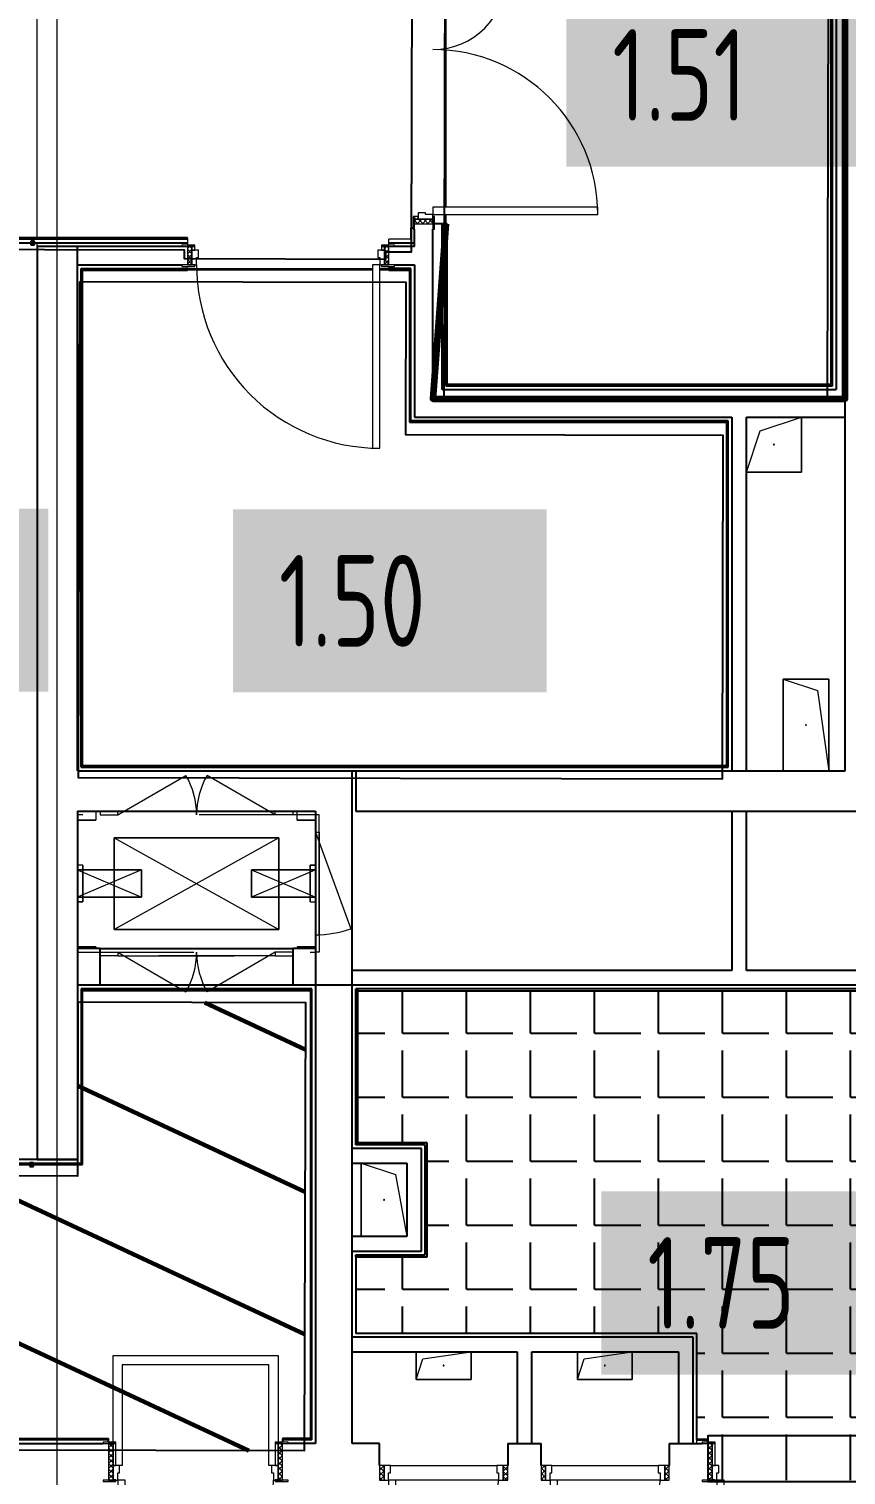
# Model space of a CAD drawing. Header units: millimetres. Extents: x -164500 to 426394, y -23753 to 102118.
# Drawn here: x 84770 to 89230, y 13292 to 21182 of the extents above; entities that cross this region are included whole.
import ezdxf

# ---------------------------------------------------------------- set-up
doc = ezdxf.new("R2010")
doc.units = ezdxf.units.MM
for name, pattern in [('Снесенные', [1428.75, 952.5, -476.25]), ('Штрих', [1270, 635, -635]), ('Штрих короткий', [600, 300, -300])]:
    doc.linetypes.add(name, pattern=pattern)
for name, color, linetype, lineweight in [('0) шлифовка', 5, 'Continuous', 60), ('394 ПК-5 плинтус H100', 2, 'Continuous', 120), ('A-DOOR-2', 7, 'Continuous', 5), ('A-DOOR-FRAM-2', 7, 'Continuous', 5), ('A-FLOR', 7, 'Continuous', 9), ('A-GENM', 7, 'Continuous', 9), ('A-GENM-2', 7, 'Штрих', 5), ('M-EQPM-3', 7, 'Снесенные', 5), ('Оси', 7, 'Continuous', 9)]:
    doc.layers.add(name, color=color, linetype=linetype, lineweight=lineweight)
doc.layers.add('1.1) плитка  КР1', color=40, linetype='Continuous')
doc.layers.add('1.1.1) Плитка КР1 Остаток', color=52, linetype='Continuous')
for name, color, linetype, lineweight, true_color in [('A-DOOR-1', 7, 'Continuous', 5, 0xc0c0c0), ('A-DOOR-7', 7, 'Штрих короткий', 5, 0xc0c0c0), ('A-DOOR-FRAM-1', 7, 'Continuous', 5, 0xc0c0c0), ('M-EQPM-1', 7, 'Continuous', 9, 0xb2b2b2), ('M-EQPM-2', 7, 'Штрих', 5, 0xb2b2b2)]:
    doc.layers.add(name, color=color, linetype=linetype, lineweight=lineweight, true_color=true_color)
doc.styles.add('СПДС', font='ГОСТ тип А.ttf', dxfattribs={"width": 0.9})
pattern_1 = [(135, (1826.41, 164.685), (-14.14214, -14.14214), []), (225, (1826.41, 164.685), (14.14214, -14.14214), [])]
pattern_2 = [(45, (-296.384, 164.685), (-14.1421, 14.1421), []), (135, (-296.384, 164.685), (-14.1421, -14.1421), [])]

# ---------------------------------------------------------------- blocks, each defined once
blk = doc.blocks.new('110_Дверь_СКБ_1Ст_Внутренняя1 - Д-11а _огнестойкость EI 15_-32666892-Объем проектирования 1 этажа')
at = {"layer": 'A-DOOR-2'}
h = blk.add_hatch(dxfattribs=at)
h.set_pattern_fill('FP_44', color=256, style=0, pattern_type=2)
h.set_pattern_definition([(135, (1751.41, 114.685), (-14.14214, -14.14214), []), (225, (1751.41, 114.685), (14.14214, -14.14214), [])])
h.paths.add_polyline_path([(562.5, 50), (537.5, 49.1), (537.5, -50), (562.5, -50), (562.5, 0)])
at = {"layer": 'A-DOOR-FRAM-2'}
h = blk.add_hatch(dxfattribs=at)
h.set_pattern_fill('FP_45', color=256, style=0, pattern_type=2)
h.set_pattern_definition([(45, (-371.384, 114.685), (-14.1421, 14.1421), []), (135, (-371.384, 114.685), (-14.1421, -14.1421), [])])
h.paths.add_polyline_path([(-537.5, 50), (-537.5, -50), (-512.5, -50), (-512.5, 50)])
at = {"layer": 'A-DOOR-1'}
for p, q in [((-487.5, 1050), (-487.5, 50)), ((-447.5, 1050), (-487.5, 1050)), ((-447.5, 50), (-447.5, 1050)), ((-487.5, 50), (-447.5, 50))]:
    blk.add_line(p, q, dxfattribs=at)
blk.add_arc((-487.5, 50), 1000, 360, 90, dxfattribs=at)
at = {"layer": 'A-DOOR-FRAM-1'}
for p, q in [((-497.5, 58), (-567.5, 58)), ((-567.5, 58), (-567.5, 50)), ((-567.5, 50), (-497.5, 50)), ((-512.5, 50), (-537.5, 50)), ((-537.5, 50), (-537.5, -50)), ((-487.5, 50), (-512.5, 50)), ((-512.5, 50), (-512.5, -30)), ((-512.5, -50), (-512.5, 50)), ((-497.5, 50), (-512.5, 50)), ((-512.5, 50), (-512.5, 49)), ((-512.5, 49), (-497.5, 49)), ((-497.5, 50), (-497.5, 58)), ((-497.5, 49), (-497.5, 50)), ((-487.5, 10), (-487.5, 50)), ((-477.5, 10), (-487.5, 10)), ((-477.5, -30), (-477.5, 10)), ((512.5, 10), (502.5, 10)), ((502.5, 10), (502.5, -30)), ((512.5, 50), (512.5, 10)), ((537.5, 50), (512.5, 50)), ((592.5, 58), (522.5, 58)), ((522.5, 58), (522.5, 50)), ((537.5, 50), (522.5, 50)), ((522.5, 50), (522.5, 49)), ((522.5, 50), (592.5, 50)), ((522.5, 49), (537.5, 49)), ((537.5, -30), (537.5, 50)), ((562.5, 50), (537.5, 50)), ((537.5, 50), (537.5, -50)), ((537.5, 49), (537.5, 50)), ((562.5, -50), (562.5, 50)), ((592.5, 50), (592.5, 58)), ((-497.5, -50), (-567.5, -50)), ((-567.5, -50), (-567.5, -58)), ((-567.5, -58), (-497.5, -58)), ((-537.5, -50), (-512.5, -50)), ((-512.5, -30), (-477.5, -30)), ((-497.5, -30), (-512.5, -30)), ((-512.5, -30), (-512.5, -50)), ((-512.5, -50), (-497.5, -50)), ((-497.5, -50), (-497.5, -30)), ((-497.5, -58), (-497.5, -50)), ((502.5, -30), (537.5, -30)), ((537.5, -30), (522.5, -30)), ((522.5, -30), (522.5, -50)), ((522.5, -50), (537.5, -50)), ((592.5, -50), (522.5, -50)), ((522.5, -50), (522.5, -58)), ((522.5, -58), (592.5, -58)), ((537.5, -50), (537.5, -30)), ((537.5, -50), (562.5, -50)), ((592.5, -58), (592.5, -50))]:
    blk.add_line(p, q, dxfattribs=at)
blk = doc.blocks.new('110_Дверь_СКБ_2Ст - Д-10а_ СОШ_Дв_1450x2100h_Горячий цех-25784455-Объем проектирования 1 этажа')
at = {"layer": 'A-DOOR-2'}
h = blk.add_hatch(dxfattribs=at)
h.set_pattern_fill('FP_56', color=256, style=0, pattern_type=2)
h.set_pattern_definition([(135, (1601.41, 114.685), (-14.14214, -14.14214), []), (225, (1601.41, 114.685), (14.14214, -14.14214), [])])
h.paths.add_polyline_path([(712.5, -50), (712.5, 50), (687.5, 50), (687.5, -50)])
at = {"layer": 'A-DOOR-FRAM-2'}
h = blk.add_hatch(dxfattribs=at)
h.set_pattern_fill('FP_57', color=256, style=0, pattern_type=2)
h.set_pattern_definition([(45, (-521.384, 114.685), (-14.1421, 14.1421), []), (135, (-521.384, 114.685), (-14.1421, -14.1421), [])])
h.paths.add_polyline_path([(-662.5, -50), (-662.5, 50), (-687.5, 50), (-687.5, -50)])
at = {"layer": 'A-DOOR-1'}
for p, q in [((662.5, 950), (622.5, 950)), ((622.5, 950), (622.5, 50)), ((662.5, 50), (662.5, 950)), ((-637.5, 450), (-637.5, 50)), ((-597.5, 450), (-637.5, 450)), ((-597.5, 50), (-597.5, 450)), ((-637.5, 50), (-597.5, 50)), ((622.5, 50), (662.5, 50))]:
    blk.add_line(p, q, dxfattribs=at)
for centre, radius, start, end in [((662.5, 50), 900, 90, 180), ((-637.5, 50), 400, 0, 90)]:
    blk.add_arc(centre, radius, start, end, dxfattribs=at)
at = {"layer": 'A-DOOR-FRAM-1'}
for p, q in [((-647.5, 58), (-717.5, 58)), ((-717.5, 58), (-717.5, 50)), ((-717.5, 50), (-647.5, 50)), ((-662.5, 50), (-687.5, 50)), ((-687.5, 50), (-687.5, -50)), ((-637.5, 50), (-662.5, 50)), ((-662.5, 50), (-662.5, -30)), ((-662.5, -50), (-662.5, 50)), ((-647.5, 50), (-647.5, 58)), ((-637.5, 10), (-637.5, 50)), ((-627.5, 10), (-637.5, 10)), ((-627.5, -30), (-627.5, 10)), ((662.5, 10), (652.5, 10)), ((652.5, 10), (652.5, -30)), ((662.5, 50), (662.5, 10)), ((687.5, 50), (662.5, 50)), ((742.5, 58), (672.5, 58)), ((672.5, 58), (672.5, 50)), ((672.5, 50), (742.5, 50)), ((687.5, -30), (687.5, 50)), ((712.5, 50), (687.5, 50)), ((687.5, 50), (687.5, -50)), ((712.5, -50), (712.5, 50)), ((742.5, 50), (742.5, 58)), ((-647.5, -50), (-717.5, -50)), ((-717.5, -50), (-717.5, -58)), ((-717.5, -58), (-647.5, -58)), ((-687.5, -50), (-662.5, -50)), ((-662.5, -30), (-627.5, -30)), ((-647.5, -30), (-662.5, -30)), ((-662.5, -30), (-662.5, -50)), ((-662.5, -50), (-647.5, -50)), ((-647.5, -50), (-647.5, -30)), ((-647.5, -58), (-647.5, -50)), ((652.5, -30), (687.5, -30)), ((687.5, -30), (672.5, -30)), ((672.5, -30), (672.5, -50)), ((672.5, -50), (687.5, -50)), ((742.5, -50), (672.5, -50)), ((672.5, -50), (672.5, -58)), ((672.5, -58), (742.5, -58)), ((687.5, -50), (687.5, -30)), ((687.5, -50), (712.5, -50)), ((742.5, -58), (742.5, -50))]:
    blk.add_line(p, q, dxfattribs=at)
blk = doc.blocks.new('110_Дверь_СКБ_1Ст_Внутренняя1 - Д-8 950x2100h_охрана-V70-Объем проектирования 1 этажа')
at = {"layer": 'A-DOOR-2'}
h = blk.add_hatch(dxfattribs=at)
h.set_pattern_fill('FP_33', color=256, style=0, pattern_type=2)
h.set_pattern_definition(pattern_1)
h.paths.add_polyline_path([(462.5, 100), (462.5, -100), (487.5, -100), (487.5, 100), (463.8, 100)])
at = {"layer": 'A-DOOR-FRAM-2'}
h = blk.add_hatch(dxfattribs=at)
h.set_pattern_fill('FP_34', color=256, style=0, pattern_type=2)
h.set_pattern_definition(pattern_2)
h.paths.add_polyline_path([(-457.5, 100), (-462.5, 100), (-462.5, -100), (-437.5, -100), (-437.5, 100), (-451.6, 100)])
at = {"layer": 'A-DOOR-1'}
for p, q in [((437.5, 950), (397.5, 950)), ((397.5, 950), (397.5, 100)), ((437.5, 100), (437.5, 950)), ((397.5, 100), (437.5, 100))]:
    blk.add_line(p, q, dxfattribs=at)
blk.add_arc((437.5, 100), 850, 90, 180, dxfattribs=at)
at = {"layer": 'A-DOOR-FRAM-1'}
for p, q in [((-422.5, 108), (-492.5, 108)), ((-492.5, 108), (-492.5, 100)), ((-492.5, 100), (-422.5, 100)), ((-437.5, 100), (-462.5, 100)), ((-462.5, 100), (-462.5, -100)), ((-412.5, 100), (-437.5, 100)), ((-437.5, 100), (-437.5, 20)), ((-437.5, -100), (-437.5, 100)), ((-422.5, 100), (-437.5, 100)), ((-437.5, 100), (-437.5, 99)), ((-437.5, 99), (-422.5, 99)), ((-422.5, 100), (-422.5, 108)), ((-422.5, 99), (-422.5, 100)), ((-412.5, 60), (-412.5, 100)), ((437.5, 100), (437.5, 60)), ((462.5, 100), (437.5, 100)), ((517.5, 108), (447.5, 108)), ((447.5, 108), (447.5, 100)), ((462.5, 100), (447.5, 100)), ((447.5, 100), (447.5, 99)), ((447.5, 100), (517.5, 100)), ((447.5, 99), (462.5, 99)), ((462.5, 20), (462.5, 100)), ((487.5, 100), (462.5, 100)), ((462.5, 100), (462.5, -100)), ((462.5, 99), (462.5, 100)), ((487.5, -100), (487.5, 100)), ((517.5, 100), (517.5, 108)), ((-437.5, 20), (-402.5, 20)), ((-422.5, 20), (-437.5, 20)), ((-437.5, 20), (-437.5, -100)), ((-422.5, -100), (-422.5, 20)), ((-402.5, 60), (-412.5, 60)), ((-402.5, 20), (-402.5, 60)), ((437.5, 60), (427.5, 60)), ((427.5, 60), (427.5, 20)), ((427.5, 20), (462.5, 20)), ((462.5, 20), (447.5, 20)), ((447.5, 20), (447.5, -100)), ((462.5, -100), (462.5, 20)), ((-422.5, -100), (-492.5, -100)), ((-492.5, -100), (-492.5, -108)), ((-492.5, -108), (-422.5, -108)), ((-462.5, -100), (-437.5, -100)), ((-437.5, -100), (-422.5, -100)), ((-422.5, -108), (-422.5, -100)), ((447.5, -100), (462.5, -100)), ((517.5, -100), (447.5, -100)), ((447.5, -100), (447.5, -108)), ((447.5, -108), (517.5, -108)), ((462.5, -100), (487.5, -100)), ((517.5, -108), (517.5, -100))]:
    blk.add_line(p, q, dxfattribs=at)
blk = doc.blocks.new('110_Дверь_СКБ_1Ст_Внутренняя1 - Д-8 950x2100h_охрана-V22-Объем проектирования 1 этажа')
at = {"layer": 'A-DOOR-2'}
h = blk.add_hatch(dxfattribs=at)
h.set_pattern_fill('FP_33', color=256, style=0, pattern_type=2)
h.set_pattern_definition(pattern_1)
h.paths.add_polyline_path([(487.5, 100), (462.5, 100), (462.5, -100), (487.5, -100), (487.5, 13.7)])
at = {"layer": 'A-DOOR-FRAM-2'}
h = blk.add_hatch(dxfattribs=at)
h.set_pattern_fill('FP_34', color=256, style=0, pattern_type=2)
h.set_pattern_definition(pattern_2)
h.paths.add_polyline_path([(-437.5, 100), (-462.5, 100), (-462.5, -100), (-437.5, -100), (-437.5, 16.5)])
at = {"layer": 'A-DOOR-1'}
for p, q in [((437.5, 950), (397.5, 950)), ((397.5, 950), (397.5, 100)), ((437.5, 100), (437.5, 950)), ((397.5, 100), (437.5, 100))]:
    blk.add_line(p, q, dxfattribs=at)
blk.add_arc((437.5, 100), 850, 90, 180, dxfattribs=at)
at = {"layer": 'A-DOOR-FRAM-1'}
for p, q in [((-422.5, 108), (-492.5, 108)), ((-492.5, 108), (-492.5, 100)), ((-492.5, 100), (-422.5, 100)), ((-437.5, 100), (-462.5, 100)), ((-462.5, 100), (-462.5, -100)), ((-412.5, 100), (-437.5, 100)), ((-437.5, 100), (-437.5, 20)), ((-437.5, -100), (-437.5, 100)), ((-422.5, 100), (-437.5, 100)), ((-437.5, 100), (-437.5, 99)), ((-437.5, 99), (-422.5, 99)), ((-422.5, 100), (-422.5, 108)), ((-422.5, 99), (-422.5, 100)), ((-412.5, 60), (-412.5, 100)), ((437.5, 100), (437.5, 60)), ((462.5, 100), (437.5, 100)), ((517.5, 108), (447.5, 108)), ((447.5, 108), (447.5, 100)), ((462.5, 100), (447.5, 100)), ((447.5, 100), (447.5, 99)), ((447.5, 100), (517.5, 100)), ((447.5, 99), (462.5, 99)), ((462.5, 20), (462.5, 100)), ((487.5, 100), (462.5, 100)), ((462.5, 100), (462.5, -100)), ((462.5, 99), (462.5, 100)), ((487.5, -100), (487.5, 100)), ((517.5, 100), (517.5, 108)), ((-437.5, 20), (-402.5, 20)), ((-422.5, 20), (-437.5, 20)), ((-437.5, 20), (-437.5, -100)), ((-422.5, -100), (-422.5, 20)), ((-402.5, 60), (-412.5, 60)), ((-402.5, 20), (-402.5, 60)), ((437.5, 60), (427.5, 60)), ((427.5, 60), (427.5, 20)), ((427.5, 20), (462.5, 20)), ((462.5, 20), (447.5, 20)), ((447.5, 20), (447.5, -100)), ((462.5, -100), (462.5, 20)), ((-422.5, -100), (-492.5, -100)), ((-492.5, -100), (-492.5, -108)), ((-492.5, -108), (-422.5, -108)), ((-462.5, -100), (-437.5, -100)), ((-437.5, -100), (-422.5, -100)), ((-422.5, -108), (-422.5, -100)), ((447.5, -100), (462.5, -100)), ((517.5, -100), (447.5, -100)), ((447.5, -100), (447.5, -108)), ((447.5, -108), (517.5, -108)), ((462.5, -100), (487.5, -100)), ((517.5, -108), (517.5, -100))]:
    blk.add_line(p, q, dxfattribs=at)
blk = doc.blocks.new('160_Подъемник - 160_Подъемник-23521422-Объем проектирования 1 этажа')
at = {"layer": 'A-GENM'}
for p, q in [((220, 0), (592.4, 215)), ((220, 0), (592.4, 215)), ((220, 0), (592.4, 215)), ((1080, 0), (707.6, 215)), ((1080, 0), (707.6, 215)), ((1080, 0), (707.6, 215)), ((-20, -95), (-20, 0)), ((-20, 0), (0, 0)), ((0, 0), (0, -95)), ((220, 20), (125, 20)), ((125, 20), (125, 0)), ((220, 20), (125, 20)), ((125, 20), (125, 0)), ((220, 20), (125, 20)), ((125, 20), (125, 0)), ((220, 0), (220, 20)), ((220, 0), (220, 20)), ((220, 0), (220, 20)), ((1080, 0), (1080, 20)), ((1080, 20), (1175, 20)), ((1080, 0), (1080, 20)), ((1080, 20), (1175, 20)), ((1080, 0), (1080, 20)), ((1080, 20), (1175, 20)), ((1175, 20), (1175, 0)), ((1175, 20), (1175, 0)), ((1175, 20), (1175, 0)), ((125, 0), (220, 0)), ((125, 0), (220, 0)), ((125, 0), (220, 0)), ((1175, 0), (1080, 0)), ((1175, 0), (1080, 0)), ((1175, 0), (1080, 0)), ((0, -655), (-191.5, -128.8)), ((0, -95), (-20, -95)), ((0, -655), (-20, -655)), ((-20, -655), (-20, -750)), ((0, -750), (0, -655)), ((-20, -750), (0, -750)), ((125, -770), (125, -750)), ((125, -750), (220, -750)), ((125, -770), (125, -750)), ((125, -750), (220, -750)), ((125, -770), (125, -750)), ((125, -750), (220, -750)), ((220, -770), (125, -770)), ((220, -770), (125, -770)), ((220, -770), (125, -770)), ((220, -750), (220, -770)), ((220, -750), (592.4, -965)), ((220, -750), (220, -770)), ((220, -750), (592.4, -965)), ((220, -750), (220, -770)), ((220, -750), (592.4, -965)), ((1080, -750), (707.6, -965)), ((1080, -750), (707.6, -965)), ((1080, -750), (707.6, -965)), ((1080, -750), (1080, -770)), ((1175, -750), (1080, -750)), ((1080, -750), (1080, -770)), ((1175, -750), (1080, -750)), ((1080, -750), (1080, -770)), ((1175, -750), (1080, -750)), ((1080, -770), (1175, -770)), ((1080, -770), (1175, -770)), ((1080, -770), (1175, -770)), ((1175, -770), (1175, -750)), ((1175, -770), (1175, -750)), ((1175, -770), (1175, -750))]:
    blk.add_line(p, q, dxfattribs=at)
for centre, radius, start, end in [((220, 0), 430, 0, 30), ((220, 0), 430, 0, 30), ((220, 0), 430, 0, 30), ((1080, 0), 430, 150, 180), ((1080, 0), 430, 150, 180), ((1080, 0), 430, 150, 180), ((0, -655), 560, 90, 110), ((220, -750), 430, 330, 0), ((220, -750), 430, 330, 0), ((220, -750), 430, 330, 0), ((1080, -750), 430, 180, 210), ((1080, -750), 430, 180, 210), ((1080, -750), 430, 180, 210)]:
    blk.add_arc(centre, radius, start, end, dxfattribs=at)
at = {"layer": 'A-GENM-2'}
for p, q in [((1080, 20), (220, 20)), ((220, 20), (1080, 20)), ((1080, 20), (220, 20)), ((220, 20), (1080, 20)), ((1080, 20), (220, 20)), ((220, 20), (1080, 20)), ((-20, -95), (-20, -655)), ((-20, -655), (-20, -95)), ((220, -770), (792, -770)), ((1080, -770), (220, -770)), ((220, -770), (1080, -770)), ((1080, -770), (220, -770)), ((220, -770), (1080, -770)), ((1080, -770), (508, -770))]:
    blk.add_line(p, q, dxfattribs=at)
at = {"layer": 'M-EQPM-1'}
for p, q in [((1100, -625), (200, -125)), ((200, -625), (1100, -125)), ((1100, -125), (200, -125)), ((200, -125), (200, -625)), ((1100, -125), (200, -125)), ((200, -125), (200, -625)), ((200, -300), (200, -125)), ((200, -125), (1100, -125)), ((1100, -625), (1100, -125)), ((1100, -625), (1100, -125)), ((1100, -125), (1100, -300)), ((200, -450), (200, -300)), ((1100, -300), (1100, -450)), ((200, -625), (200, -450)), ((1100, -450), (1100, -625)), ((200, -625), (1100, -625)), ((200, -625), (1100, -625)), ((1100, -625), (200, -625))]:
    blk.add_line(p, q, dxfattribs=at)
at = {"layer": 'M-EQPM-2'}
for p, q in [((1300, 0), (0, 0)), ((0, 0), (0, -750)), ((1300, -750), (1300, 0)), ((0, -750), (1300, -750))]:
    blk.add_line(p, q, dxfattribs=at)
blk = doc.blocks.new('Закладная деталь приямка - 350_150-20924309-Объем проектирования 1 этажа')
at = {"layer": 'M-EQPM-1'}
for p, q in [((-175, 75), (-145, 75)), ((-145, 62.1), (-175, 75)), ((-145, 75), (25, 75)), ((25, -10.7), (-145, 62.1)), ((-145, -62.1), (25, 10.7)), ((25, 75), (175, 75)), ((25, 10.7), (175, 75)), ((175, -75), (175, 75)), ((-175, -75), (-145, -62.1)), ((-175, -75), (-145, -75)), ((-145, -75), (25, -75)), ((175, -75), (25, -10.7)), ((25, -75), (175, -75))]:
    blk.add_line(p, q, dxfattribs=at)
at = {"layer": 'M-EQPM-3'}
for p, q in [((-145, 75), (-175, 75)), ((-175, 75), (-145, 75)), ((25, 75), (-145, 75)), ((-145, 75), (25, 75)), ((175, 75), (25, 75)), ((25, 75), (175, 75)), ((175, -75), (175, 75)), ((175, 75), (175, -75)), ((-175, -75), (-145, -75)), ((-145, -75), (-175, -75)), ((-145, -75), (25, -75)), ((25, -75), (-145, -75)), ((25, -75), (175, -75)), ((175, -75), (25, -75))]:
    blk.add_line(p, q, dxfattribs=at)
blk = doc.blocks.new('Закладная деталь приямка - 350_150-V98-Объем проектирования 1 этажа')
at = {"layer": 'M-EQPM-1'}
for p, q in [((-175, 75), (-175, -75)), ((-175, 75), (-25, 75)), ((-25, 10.7), (-175, 75)), ((-25, 75), (145, 75)), ((-25, -10.7), (145, 62.1)), ((145, -62.1), (-25, 10.7)), ((145, 75), (175, 75)), ((145, 62.1), (175, 75)), ((-175, -75), (-25, -10.7)), ((-175, -75), (-25, -75)), ((-25, -75), (145, -75)), ((175, -75), (145, -62.1)), ((145, -75), (175, -75))]:
    blk.add_line(p, q, dxfattribs=at)
at = {"layer": 'M-EQPM-3'}
for p, q in [((-25, 75), (-175, 75)), ((-175, 75), (-175, -75)), ((-175, -75), (-175, 75)), ((-175, 75), (-150.5, 75)), ((-149.3, 75), (-25, 75)), ((145, 75), (-25, 75)), ((-25, 75), (145, 75)), ((175, 75), (145, 75)), ((145, 75), (175, 75)), ((-175, -75), (-25, -75)), ((-25, -75), (-175, -75)), ((-25, -75), (145, -75)), ((145, -75), (-25, -75)), ((145, -75), (175, -75)), ((175, -75), (145, -75))]:
    blk.add_line(p, q, dxfattribs=at)
blk = doc.blocks.new('Закладная деталь приямка - 150_100-20924311-Объем проектирования 1 этажа')
at = {"layer": 'M-EQPM-3'}
for p, q in [((85070, 16310), (84970, 16310)), ((84970, 16310), (85070, 16310)), ((85070, 16300), (85070, 16310)), ((85070, 16310), (85070, 16300))]:
    blk.add_line(p, q, dxfattribs=at)
blk = doc.blocks.new('Закладная деталь приямка - 150_100-V99-Объем проектирования 1 этажа')
at = {"layer": 'M-EQPM-3'}
for p, q in [((86270, 16310), (86170, 16310)), ((86170, 16310), (86270, 16310)), ((86170, 16310), (86170, 16300)), ((86170, 16310), (86170, 16300))]:
    blk.add_line(p, q, dxfattribs=at)
blk = doc.blocks.new('Закладная деталь приямка - 150_100-V100-Объем проектирования 1 этажа')
at = {"layer": 'M-EQPM-3'}
for p, q in [((86170, 17000), (86170, 17050)), ((86170, 17000), (86170, 17050)), ((86270, 17000), (86170, 17000)), ((86170, 17000), (86270, 17000))]:
    blk.add_line(p, q, dxfattribs=at)
blk = doc.blocks.new('Закладная деталь приямка - 150_100-V101-Объем проектирования 1 этажа')
at = {"layer": 'M-EQPM-3'}
for p, q in [((85070, 17050), (85070, 17000)), ((85070, 17050), (85070, 17000)), ((84970, 17000), (85070, 17000)), ((85070, 17000), (84970, 17000))]:
    blk.add_line(p, q, dxfattribs=at)
blk = doc.blocks.new('Закладная деталь приямка - 200_100-20924312-Объем проектирования 1 этажа')
at = {"layer": 'M-EQPM-3'}
for p, q in [((86240, 16755), (86240, 16555)), ((86240, 16555), (86240, 16755)), ((86270, 16755), (86240, 16755)), ((86240, 16755), (86270, 16755)), ((86240, 16555), (86270, 16555)), ((86240, 16555), (86270, 16555))]:
    blk.add_line(p, q, dxfattribs=at)
blk = doc.blocks.new('Закладная деталь приямка - 200_100-V102-Объем проектирования 1 этажа')
at = {"layer": 'M-EQPM-3'}
for p, q in [((85000, 16755), (84970, 16755)), ((85000, 16755), (84970, 16755)), ((85000, 16555), (85000, 16755)), ((85000, 16755), (85000, 16555)), ((84970, 16555), (85000, 16555)), ((85000, 16555), (84970, 16555))]:
    blk.add_line(p, q, dxfattribs=at)
blk = doc.blocks.new('GM_Отверстие прямоугольное _в плите_ - Отверстие-V125-Объем проектирования 1 этажа')
at = {"layer": 'A-GENM'}
for p, q in [((-250, -125), (-250, 125)), ((-250, 125), (250, 125)), ((250, 125), (-250, 125)), ((-250, 125), (-250, -125)), ((-187.5, 62.5), (250, 125)), ((-250, -125), (-187.5, 62.5)), ((250, -125), (-250, -125)), ((-250, -125), (250, -125))]:
    blk.add_line(p, q, dxfattribs=at)
for start, end in [(360, 180), (180, 360)]:
    blk.add_arc((0, 0), 2.5, start, end, dxfattribs=at)
blk = doc.blocks.new('GM_Отверстие прямоугольное _в плите_ - Отверстие-V126-Объем проектирования 1 этажа')
at = {"layer": 'A-GENM'}
for p, q in [((-137.5, 62.5), (200, 125)), ((-200, -125), (-137.5, 62.5)), ((200, -125), (-200, -125)), ((-200, -125), (200, -125))]:
    blk.add_line(p, q, dxfattribs=at)
for start, end in [(360, 180), (180, 360)]:
    blk.add_arc((0, 0), 2.5, start, end, dxfattribs=at)
blk = doc.blocks.new('110_Дверь_СКБ_1Ст - д-18 700x2100h_Технический шкаф ЭОМ и СС-23257539-Объем проектирования 1 этажа')
at = {"layer": 'A-DOOR-2'}
h = blk.add_hatch(dxfattribs=at)
h.set_pattern_fill('FP_121', color=256, style=0, pattern_type=2)
h.set_pattern_definition([(135, (1951.41, 164.685), (-14.14214, -14.14214), []), (225, (1951.41, 164.685), (14.14214, -14.14214), [])])
h.paths.add_polyline_path([(337.5, 100), (337.5, 20), (362.5, 20), (362.5, 100)])
at = {"layer": 'A-DOOR-FRAM-2'}
h = blk.add_hatch(dxfattribs=at)
h.set_pattern_fill('FP_122', color=256, style=0, pattern_type=2)
h.set_pattern_definition([(45, (-171.384, 164.685), (-14.1421, 14.1421), []), (135, (-171.384, 164.685), (-14.1421, -14.1421), [])])
h.paths.add_polyline_path([(-337.5, 100), (-337.5, 20), (-312.5, 20), (-312.5, 100)])
at = {"layer": 'A-DOOR-1'}
for p, q in [((312.5, 700), (272.5, 700)), ((272.5, 700), (272.5, 100)), ((312.5, 100), (312.5, 700)), ((272.5, 100), (312.5, 100))]:
    blk.add_line(p, q, dxfattribs=at)
blk.add_arc((312.5, 100), 600, 90, 180, dxfattribs=at)
at = {"layer": 'A-DOOR-FRAM-1'}
for p, q in [((-312.5, 100), (-337.5, 100)), ((-337.5, 100), (-337.5, 20)), ((-287.5, 100), (-312.5, 100)), ((-312.5, 100), (-312.5, 20)), ((-312.5, 20), (-312.5, 100)), ((-287.5, 60), (-287.5, 100)), ((-287.5, 100), (272.5, 100)), ((312.5, 100), (312.5, 60)), ((337.5, 100), (312.5, 100)), ((337.5, 20), (337.5, 100)), ((362.5, 100), (337.5, 100)), ((337.5, 100), (337.5, 20)), ((362.5, 20), (362.5, 100)), ((-337.5, 20), (-312.5, 20)), ((-312.5, 20), (-277.5, 20)), ((-277.5, 60), (-287.5, 60)), ((-277.5, 20), (-277.5, 60)), ((302.5, 20), (-277.5, 20)), ((312.5, 60), (302.5, 60)), ((302.5, 60), (302.5, 20)), ((302.5, 20), (337.5, 20)), ((337.5, 20), (362.5, 20))]:
    blk.add_line(p, q, dxfattribs=at)
blk = doc.blocks.new('GM_Отверстие прямоугольное _в плите_ - Отверстие-21620300-Объем проектирования 1 этажа')
at = {"layer": 'A-GENM'}
for p, q in [((-150, -75), (-150, 75)), ((-150, 75), (-150, -75)), ((-150, -75), (-112.5, 37.5)), ((-112.5, 37.5), (150, 75)), ((150, 75), (150, -75)), ((150, -75), (150, 75)), ((150, -75), (-150, -75)), ((-150, -75), (150, -75))]:
    blk.add_line(p, q, dxfattribs=at)
for start, end in [(360, 180), (180, 360)]:
    blk.add_arc((0, 0), 2.5, start, end, dxfattribs=at)
blk = doc.blocks.new('GM_Отверстие прямоугольное _в плите_ - Отверстие-21958654-Объем проектирования 1 этажа')
at = {"layer": 'A-GENM'}
for p, q in [((-75, 75), (150, 150)), ((150, 150), (150, -150)), ((150, -150), (150, 150)), ((-150, -150), (-75, 75)), ((150, -150), (-150, -150)), ((-150, -150), (150, -150))]:
    blk.add_line(p, q, dxfattribs=at)
for start, end in [(360, 180), (180, 360)]:
    blk.add_arc((0, 0), 2.5, start, end, dxfattribs=at)
blk = doc.blocks.new('DOR_Проход в стене_Прямоугольный - 1050x1150 EI30-23344994-Объем проектирования 1 этажа')
at = {"layer": 'A-DOOR-7'}
for p, q in [((525, 100), (-525, 100)), ((525, -100), (-525, -100))]:
    blk.add_line(p, q, dxfattribs=at)

msp = doc.modelspace()

# ---------------------------------------------------------------- hatches: boundary and pattern name
at = {"layer": '0) шлифовка', "true_color": 0x2776bb}
h = msp.add_hatch(dxfattribs=at)
h.set_pattern_fill('ANSI31', color=152, scale=222, angle=110)
h.set_pattern_definition([(155, (205553.1, 26879), (-297.8825, -638.811), [])])
h.paths.add_polyline_path([(81062.25, 14931.227), (81062.316, 14959.227), (79140.321, 14963.739), (79140.256, 14935.739), (78592.257, 14937.025), (78592.323, 14965.025), (76480.139, 14969.983), (76480.073, 14941.984), (70874.278, 14955.143), (70870.771, 13461.147), (86274.729, 13424.987), (86280.466, 15868.981), (85036.469, 15871.901), (85034.239, 14921.903)])
at = {"layer": '1.1) плитка  КР1'}
h = msp.add_hatch(dxfattribs=at)
h.set_pattern_fill('ANGLE', color=256, scale=50)
h.set_pattern_definition([(0, (205553.12, 26879), (0, 349.25), [254, -95.25]), (90, (205553.12, 26879), (-349.25, 2e-14), [254, -95.25])])
h.paths.add_polyline_path([(89583.702, 15932.938), (86565.702, 15932.938), (86565.702, 15104.938), (86944.101, 15104.938), (86944.101, 14482.938), (86555.702, 14482.938), (86555.702, 14064.938), (88415.702, 14064.938), (88415.702, 13484.938), (88474.702, 13484.938), (88474.702, 13504.938), (89404.702, 13504.938), (89583.702, 13504.938)])
h.paths.add_polyline_path([(89384.702, 13463.938), (89384.702, 13471.938), (89404.702, 13471.938), (89404.702, 13504.938), (88474.702, 13504.938), (88474.702, 13471.938), (88514.702, 13471.938), (88514.702, 13463.938), (88514.702, 13343.938), (88534.702, 13343.938), (88534.702, 13303.938), (88524.702, 13303.938), (88524.702, 13263.938), (89374.702, 13263.938), (89374.702, 13303.938), (89364.702, 13303.938), (89364.702, 13343.938), (89384.702, 13343.938)])

# ---------------------------------------------------------------- linework, layer by layer
for p, q in [((89224.702, 17133.938), (89224.702, 22976.438)), ((89146.702, 22885.938), (89146.702, 19241.938)), ((89154.702, 19233.938), (89154.702, 22893.938)), ((89174.702, 22913.938), (89174.702, 19213.938)), ((85634.702, 20041.938), (84444.702, 20041.938)), ((85634.702, 20033.938), (85634.702, 20041.938)), ((86854.702, 20093.938), (86854.702, 20033.938)), ((86866.702, 20093.938), (86854.702, 20093.938)), ((86874.702, 19993.938), (86874.702, 20088.938)), ((86974.702, 19163.938), (86974.702, 20088.938)), ((87024.702, 20118.938), (86982.702, 20118.938)), ((87052.702, 20118.938), (87024.702, 20118.938)), ((87024.702, 19213.938), (87024.702, 20118.938)), ((87044.702, 19233.938), (87044.702, 20118.938)), ((87052.702, 19233.938), (87052.702, 20118.938)), ((85634.702, 20033.938), (84444.702, 20033.938)), ((84474.702, 20013.938), (85634.702, 20013.938)), ((84780.702, 20023.938), (84780.702, 20003.938)), ((84800.702, 20023.938), (84780.702, 20023.938)), ((84780.702, 20003.938), (84800.702, 20003.938)), ((84800.702, 20003.938), (84800.702, 20023.938)), ((85604.702, 19993.938), (84814.702, 19993.938)), ((84814.702, 19993.938), (84814.702, 15013.938)), ((85034.702, 17133.938), (85034.702, 19993.938)), ((86734.702, 20013.938), (86874.702, 20013.938)), ((86874.702, 19993.938), (86764.702, 19993.938)), ((85034.702, 19893.938), (85604.702, 19893.938)), ((86734.702, 19885.938), (86734.702, 19873.938)), ((86764.702, 19893.938), (86874.702, 19893.938)), ((86874.702, 19893.938), (86874.702, 19063.938)), ((85054.702, 17153.938), (85054.702, 19873.938)), ((85054.702, 19873.938), (85634.702, 19873.938)), ((85062.702, 17161.938), (85062.702, 19865.938)), ((85062.702, 19865.938), (85634.702, 19865.938)), ((86854.702, 19873.938), (86734.702, 19873.938)), ((86734.702, 19865.938), (86846.702, 19865.938)), ((86846.702, 19865.938), (86846.702, 19035.938)), ((86854.702, 19063.938), (86854.702, 19873.938)), ((87024.702, 19213.938), (89174.702, 19213.938)), ((87044.702, 19233.938), (87052.702, 19233.938)), ((89146.702, 19241.938), (87045.202, 19241.938)), ((87045.202, 19241.938), (87045.202, 19233.938)), ((87052.702, 19233.938), (89154.702, 19233.938)), ((89224.702, 19163.938), (86974.702, 19163.938)), ((86846.702, 19035.938), (88577.702, 19035.938)), ((86854.702, 19043.938), (86854.702, 19063.938)), ((88585.702, 19043.938), (86854.702, 19043.938)), ((86874.702, 19063.938), (88605.702, 19063.938)), ((88577.702, 19035.938), (88577.702, 17161.938)), ((88585.702, 17153.938), (88585.702, 19043.938)), ((88605.702, 19063.938), (88605.702, 17133.938)), ((88685.702, 19063.938), (89224.702, 19063.938)), ((88685.702, 17133.938), (88685.702, 19063.938)), ((85034.702, 17133.938), (89224.702, 17133.938)), ((85054.702, 17153.938), (88585.702, 17153.938)), ((88577.702, 17161.938), (85062.702, 17161.938)), ((86534.702, 13463.938), (86534.702, 17133.938)), ((86554.702, 17133.938), (86554.702, 16913.938)), ((85034.702, 16913.938), (86334.702, 16913.938)), ((85034.702, 16913.938), (85034.702, 15013.938)), ((86334.702, 16913.938), (86334.702, 13463.938)), ((86554.702, 16913.938), (90974.66, 16913.938)), ((88605.702, 16913.938), (88605.702, 16043.938)), ((88685.702, 16043.938), (88685.702, 16913.938)), ((85159.702, 16163.938), (85034.702, 16163.938)), ((85159.702, 15963.938), (85159.702, 16163.938)), ((85159.702, 16163.938), (86209.702, 16163.938)), ((86334.702, 16163.938), (86209.702, 16163.938)), ((86209.702, 16163.938), (86209.702, 15963.938)), ((88605.702, 16043.938), (86534.702, 16043.938)), ((89614.702, 16043.938), (88685.702, 16043.938)), ((89614.702, 15963.938), (85034.702, 15963.938)), ((86314.702, 15943.938), (85054.702, 15943.938)), ((85054.702, 15943.938), (85054.702, 14993.938)), ((86314.702, 13483.938), (86314.702, 15943.938)), ((86554.702, 15093.938), (86554.702, 15943.938)), ((89594.702, 15943.938), (86554.702, 15943.938)), ((86565.702, 15093.938), (86565.702, 15943.938)), ((85062.702, 15935.938), (86306.702, 15935.938)), ((85062.702, 14985.938), (85062.702, 15935.938)), ((86306.702, 15935.938), (86306.702, 13491.938)), ((86554.702, 15932.938), (89594.702, 15932.938)), ((86913.101, 15073.938), (86534.702, 15073.938)), ((86944.101, 15104.938), (86554.702, 15104.938)), ((86933.101, 15093.938), (86554.702, 15093.938)), ((86913.101, 14513.938), (86913.101, 15073.938)), ((86933.101, 14493.938), (86933.101, 15093.938)), ((86944.101, 14482.938), (86944.101, 15104.938)), ((81094.702, 14993.938), (85054.702, 14993.938)), ((85034.702, 15013.938), (81114.702, 15013.938)), ((84775.202, 14995.938), (84775.202, 14975.938)), ((84795.202, 14995.938), (84775.202, 14995.938)), ((84795.202, 14975.938), (84795.202, 14995.938)), ((84814.702, 15013.938), (85034.702, 15013.938)), ((86534.702, 14993.938), (86833.101, 14993.938)), ((86833.101, 14993.938), (86833.101, 14593.938)), ((81086.702, 14985.938), (85062.702, 14985.938)), ((84775.202, 14975.938), (84795.202, 14975.938)), ((86833.101, 14593.938), (86534.702, 14593.938)), ((86534.702, 14513.938), (86913.101, 14513.938)), ((86554.702, 14482.938), (86554.702, 14493.938)), ((86554.702, 14493.938), (86933.101, 14493.938)), ((86554.702, 14482.938), (86944.101, 14482.938)), ((86555.702, 14064.938), (86555.702, 14493.938)), ((86555.702, 14063.938), (86554.702, 14063.938)), ((88415.702, 14064.938), (86555.702, 14064.938)), ((88415.702, 13484.938), (88415.702, 14064.938)), ((88394.702, 14043.938), (86534.702, 14043.938)), ((88394.702, 13463.938), (88394.702, 14043.938)), ((86534.702, 13963.938), (87434.702, 13963.938)), ((87434.702, 13963.938), (87434.702, 13463.938)), ((87514.702, 13963.938), (88314.702, 13963.938)), ((87514.702, 13463.938), (87514.702, 13963.938)), ((88314.702, 13963.938), (88314.702, 13463.938)), ((70894.702, 13491.938), (85204.702, 13491.938)), ((85204.702, 13483.938), (85204.702, 13491.938)), ((86306.702, 13491.938), (86154.702, 13491.938)), ((86154.702, 13491.938), (86154.702, 13483.938)), ((66624.702, 13463.938), (85174.702, 13463.938)), ((85204.702, 13483.938), (70894.702, 13483.938)), ((85204.702, 13471.938), (85204.702, 13483.938)), ((86154.702, 13483.938), (86154.702, 13471.938)), ((86314.702, 13483.938), (86154.702, 13483.938)), ((86334.702, 13463.938), (86184.702, 13463.938)), ((86683.101, 13463.938), (86534.702, 13463.938)), ((86683.101, 13343.938), (86683.101, 13463.938)), ((87383.101, 13463.938), (87383.101, 13343.938)), ((87383.101, 13463.938), (87564.702, 13463.938)), ((87564.702, 13343.938), (87564.702, 13463.938)), ((88264.702, 13463.938), (88264.702, 13343.938)), ((88264.702, 13463.938), (88394.702, 13463.938)), ((88394.702, 13463.938), (88444.702, 13463.938)), ((88414.702, 13483.938), (88474.702, 13483.938)), ((88474.702, 13484.938), (88415.702, 13484.938)), ((88474.702, 13483.938), (88474.702, 13484.938)), ((88474.702, 13471.938), (88474.702, 13483.938))]:
    msp.add_line(p, q)
at = {"flags": 128}
for points in [[(87034.224, 19173.22), (89128.219, 19168.305), (89136.773, 22812.295), (88756.774, 22813.187), (88757.548, 23143.186), (87043.553, 23147.209)], [(85045.695, 19801.89), (85039.347, 17097.897), (88554.338, 17089.646), (88558.737, 18963.641), (86827.741, 18967.704), (86829.69, 19797.702)], [(81062.25, 14931.227), (81062.316, 14959.227), (79140.321, 14963.739), (79140.256, 14935.739), (78592.257, 14937.025), (78592.323, 14965.025), (76480.139, 14969.983), (76480.073, 14941.984), (70874.278, 14955.143), (70870.771, 13461.147), (86274.729, 13424.987), (86280.466, 15868.981), (85036.469, 15871.901), (85034.239, 14921.903)]]:
    msp.add_lwpolyline(points, close=True, dxfattribs=at)
msp.add_lwpolyline([(66338.507, 21021.807), (78758.283, 20992.652), (78755.935, 19992.655), (85618.106, 19976.547), (85617.994, 19928.547), (86717.991, 19925.965), (86718.084, 19965.964), (86858.084, 19965.636), (86861.582, 21455.632), (86436.248, 21456.63), (86436.295, 21476.63), (85486.297, 21478.86), (85486.25, 21458.86), (85381.586, 21459.106), (85381.567, 21451.106), (82353.575, 21458.214), (82355.97, 22478.211), (68336.008, 22511.122)], dxfattribs=at)
at = {"layer": '1.1.1) Плитка КР1 Остаток'}
msp.add_lwpolyline([(88474.702, 13255.938), (89404.702, 13255.938), (89404.702, 13504.938), (88474.702, 13504.938)], close=True, dxfattribs=at)
at = {"layer": '394 ПК-5 плинтус H100'}
msp.add_lwpolyline([(87044.702, 20118.938), (86974.702, 19163.938), (89224.702, 19163.938), (89224.702, 22893.938), (88794.702, 22913.938), (88766.702, 23293.938)], dxfattribs=at)
at = {"layer": 'A-FLOR'}
for p, q in [((84814.702, 20041.938), (84814.702, 21515.938)), ((87044.702, 21428.938), (87044.702, 20208.938)), ((87044.702, 20168.938), (87044.702, 20118.938)), ((84814.702, 19993.938), (84814.702, 20013.938)), ((85634.702, 20033.938), (85634.702, 20001.938)), ((86854.702, 20033.938), (86734.702, 20033.938)), ((86734.702, 20001.938), (86734.702, 20033.938)), ((85634.702, 19865.938), (85634.702, 19885.938)), ((85634.702, 19873.938), (86644.702, 19873.938)), ((86644.702, 19865.938), (85634.702, 19865.938)), ((86684.702, 19873.938), (86734.702, 19873.938)), ((86734.702, 19865.938), (86684.702, 19865.938)), ((86734.702, 19873.938), (86734.702, 19865.938)), ((86554.702, 14063.938), (86554.702, 14482.938)), ((88414.702, 14063.938), (86555.702, 14063.938)), ((88414.702, 13463.938), (88414.702, 14063.938)), ((85229.702, 13943.938), (86129.702, 13943.938)), ((85229.702, 13471.938), (85229.702, 13943.938)), ((86079.702, 13893.938), (85279.702, 13893.938)), ((85279.702, 13893.938), (85279.702, 13343.938)), ((86079.702, 13343.938), (86079.702, 13893.938)), ((86129.702, 13943.938), (86129.702, 13471.938)), ((85279.702, 13343.938), (85264.702, 13343.938)), ((86094.702, 13343.938), (86079.702, 13343.938))]:
    msp.add_line(p, q, dxfattribs=at)
at = {"layer": 'Оси'}
msp.add_lwpolyline([(86088.482, -2042.321), (86088.482, -1322.84), (84924.702, -179.095), (84924.702, 4820.905), (84924.702, 16779.035), (84924.702, 21779.035)], dxfattribs=at)

# ---------------------------------------------------------------- block references
for name, p, rotation in [('110_Дверь_СКБ_2Ст - Д-10а_ СОШ_Дв_1450x2100h_Горячий цех-25784455-Объем проектирования 1 этажа', (86924.702, 20831.438), 270), ('110_Дверь_СКБ_1Ст_Внутренняя1 - Д-11а _огнестойкость EI 15_-32666892-Объем проектирования 1 этажа', (86197.202, 19943.938), 180), ('GM_Отверстие прямоугольное _в плите_ - Отверстие-V125-Объем проектирования 1 этажа', (89010.415, 17383.938), 270), ('160_Подъемник - 160_Подъемник-23521422-Объем проектирования 1 этажа', (86334.702, 16143.938), 180), ('Закладная деталь приямка - 350_150-V98-Объем проектирования 1 этажа', (85209.702, 16518.938), 180), ('Закладная деталь приямка - 350_150-20924309-Объем проектирования 1 этажа', (86159.702, 16518.938), 180), ('GM_Отверстие прямоугольное _в плите_ - Отверстие-V126-Объем проектирования 1 этажа', (86708.101, 14793.938), 270), ('110_Дверь_СКБ_1Ст_Внутренняя1 - Д-8 950x2100h_охрана-V70-Объем проектирования 1 этажа', (85692.202, 13363.938), 180), ('110_Дверь_СКБ_1Ст_Внутренняя1 - Д-8 950x2100h_охрана-V22-Объем проектирования 1 этажа', (88962.202, 13363.938), 180), ('110_Дверь_СКБ_1Ст - д-18 700x2100h_Технический шкаф ЭОМ и СС-23257539-Объем проектирования 1 этажа', (87045.601, 13363.938), 180), ('110_Дверь_СКБ_1Ст - д-18 700x2100h_Технический шкаф ЭОМ и СС-23257539-Объем проектирования 1 этажа', (87927.202, 13363.938), 180)]:
    msp.add_blockref(name, p, dxfattribs=dict(rotation=rotation))
for name, p in [('GM_Отверстие прямоугольное _в плите_ - Отверстие-21958654-Объем проектирования 1 этажа', (88835.702, 18913.938)), ('Закладная деталь приямка - 150_100-V101-Объем проектирования 1 этажа', (64.702, -136.062)), ('Закладная деталь приямка - 150_100-V100-Объем проектирования 1 этажа', (64.702, -136.062)), ('Закладная деталь приямка - 200_100-V102-Объем проектирования 1 этажа', (64.702, -136.062)), ('Закладная деталь приямка - 200_100-20924312-Объем проектирования 1 этажа', (64.702, -136.062)), ('Закладная деталь приямка - 150_100-20924311-Объем проектирования 1 этажа', (64.702, -136.062)), ('Закладная деталь приямка - 150_100-V99-Объем проектирования 1 этажа', (64.702, -136.062)), ('GM_Отверстие прямоугольное _в плите_ - Отверстие-21620300-Объем проектирования 1 этажа', (87033.101, 13888.938)), ('GM_Отверстие прямоугольное _в плите_ - Отверстие-21620300-Объем проектирования 1 этажа', (87913.101, 13888.938))]:
    msp.add_blockref(name, p)
at = {"layer": 'A-DOOR-1', "rotation": 180}
msp.add_blockref('DOR_Проход в стене_Прямоугольный - 1050x1150 EI30-23344994-Объем проектирования 1 этажа', (85684.702, 16063.938), dxfattribs=at)

# ---------------------------------------------------------------- texts
at = {"char_height": 500, "attachment_point": 1, "style": 'СПДС', "bg_fill": 1, "box_fill_scale": 1.5, "bg_fill_color": 7, "bg_fill_true_color": 16777215, "bg_fill_transparency": 0}
for s, insert, width in [('1.51', (87953.18, 21180.29), 1096.7085), ('1.49', (83370.982, 18314.951), 1255.44262), ('1.50', (86133.593, 18311.451), 1212.1515), ('1.75', (88144.728, 14590.031), 1212.1515)]:
    msp.add_mtext(s, dxfattribs=dict(at, insert=insert, width=width))

doc.saveas('drawing.dxf')
